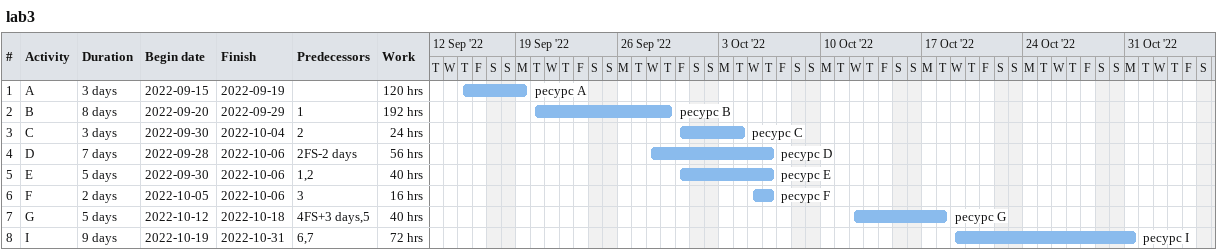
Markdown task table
lab3

| ID | Task | Duration | Start | Finish | Predecessors | Resources | Work (h) |
|---|---|---|---|---|---|---|---|
| 1 | A | 3d | 2022-09-15 | 2022-09-19 |  | ресурс А | 120 |
| 2 | B | 8d | 2022-09-20 | 2022-09-29 | 1 | ресурс B | 192 |
| 3 | C | 3d | 2022-09-30 | 2022-10-04 | 2 | ресурс C | 24 |
| 4 | D | 7d | 2022-09-28 | 2022-10-06 | 2FS-2d | ресурс D | 56 |
| 5 | E | 5d | 2022-09-30 | 2022-10-06 | 1, 2 | ресурс E | 40 |
| 6 | F | 2d | 2022-10-05 | 2022-10-06 | 3 | ресурс F | 16 |
| 7 | G | 5d | 2022-10-12 | 2022-10-18 | 4FS+3d, 5 | ресурс G | 40 |
| 8 | I | 9d | 2022-10-19 | 2022-10-31 | 6, 7 | ресурс I | 72 |
